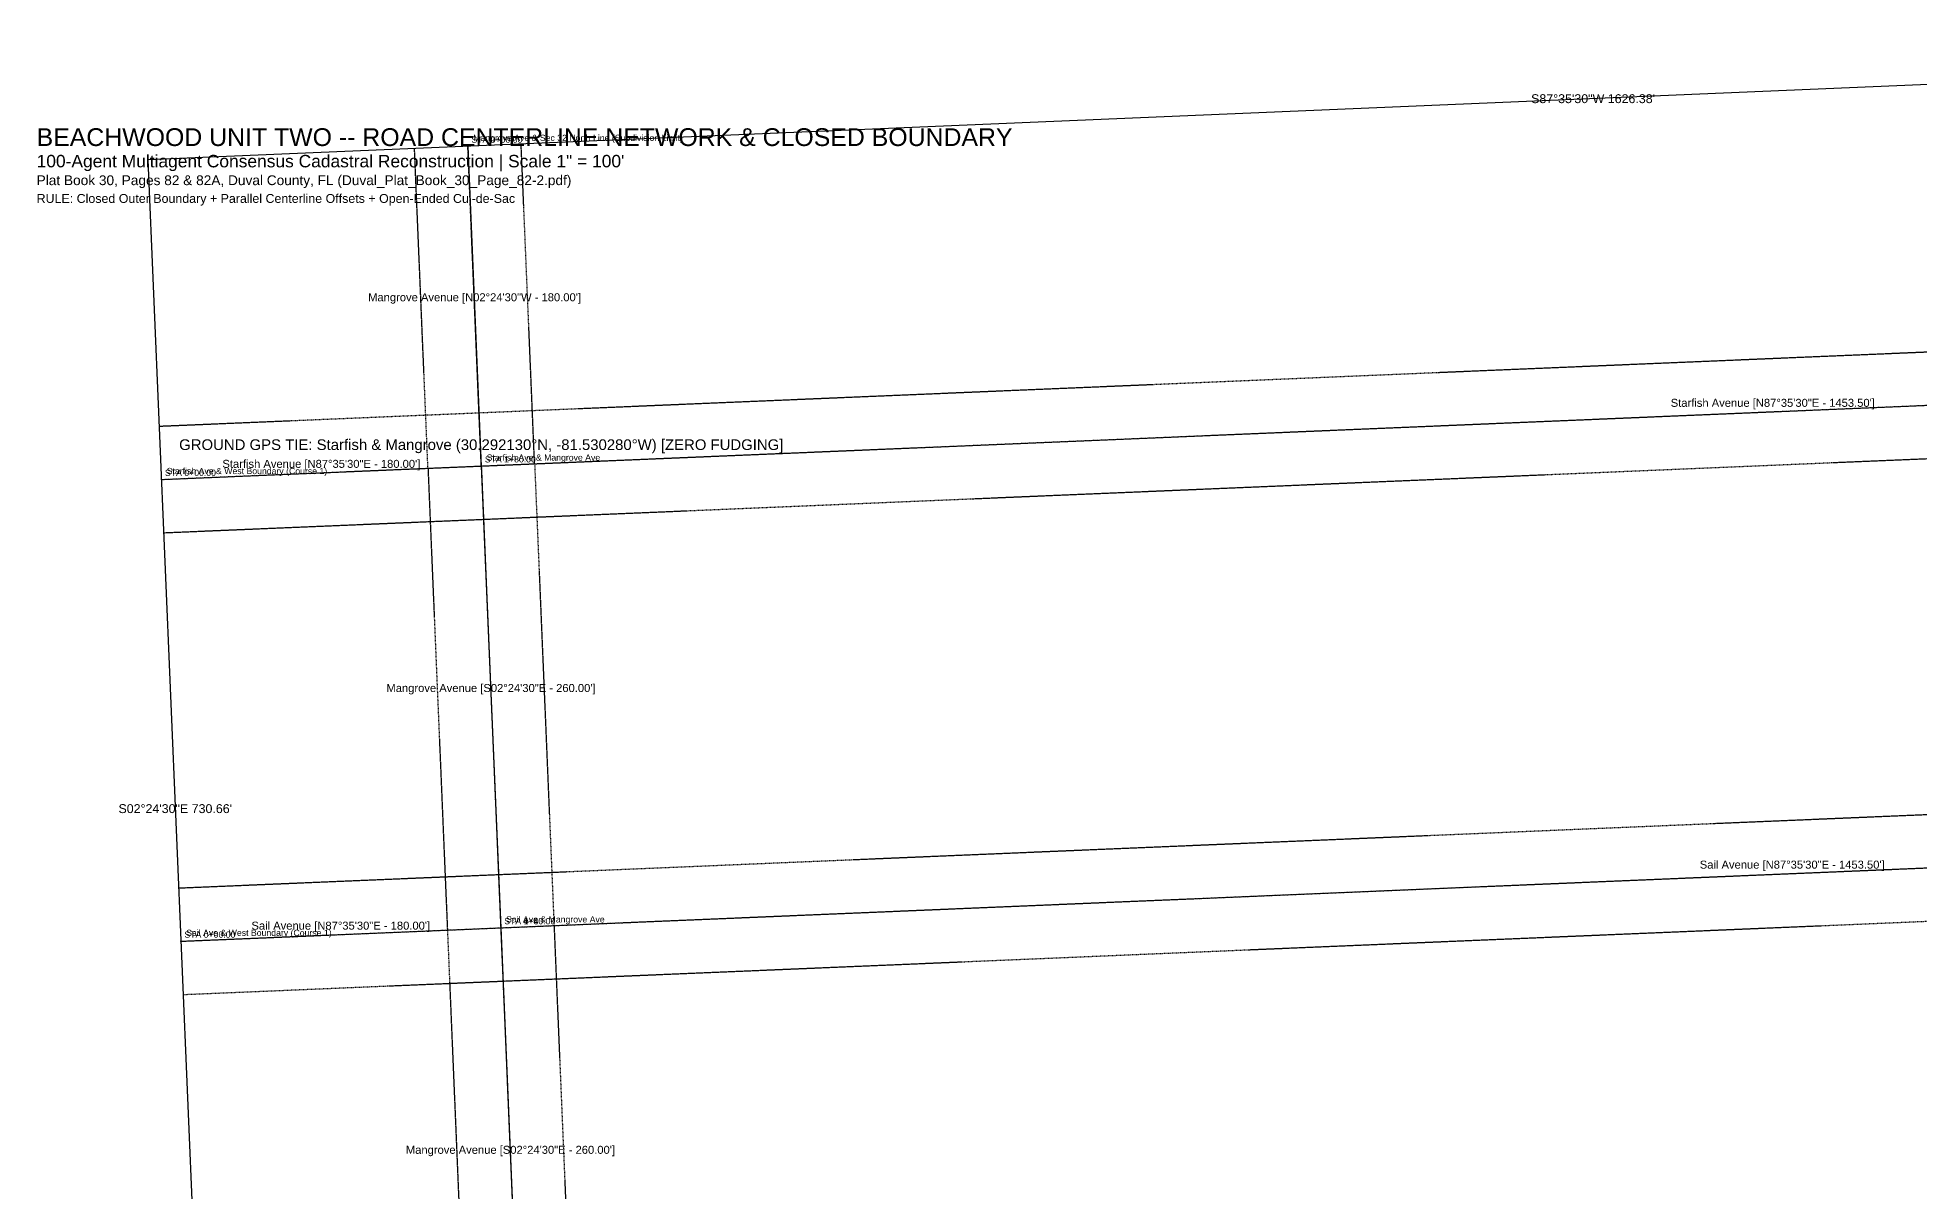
# Model space of a CAD drawing. Extents: x 9702 to 11747, y 7841 to 10241.
# Drawn here: x 9751 to 10809, y 9592 to 10241 of the extents above; entities that cross this region are included whole.
import ezdxf
from ezdxf.enums import TextEntityAlignment as Align

# ---------------------------------------------------------------- set-up
doc = ezdxf.new("R2010")
doc.units = 0
doc.linetypes.add('DASHED', pattern=[0.75, 0.5, -0.25])
for name, color, linetype in [('C-BOUNDARY', 7, 'CONTINUOUS'), ('C-ROAD-ALIGNMENT', 2, 'CONTINUOUS'), ('C-ROAD-CNTR', 2, 'DASHED'), ('C-ROAD-INTX', 3, 'CONTINUOUS'), ('C-ROAD-ROW-EDGE', 4, 'DASHED'), ('C-ROAD-TEXT', 7, 'CONTINUOUS'), ('C-ROAD-TIE', 4, 'CONTINUOUS'), ('CONTROL', 1, 'CONTINUOUS'), ('TITLEBLOCK', 2, 'CONTINUOUS')]:
    doc.layers.add(name, color=color, linetype=linetype)
doc.styles.get("Standard").update_dxf_attribs({"font": 'Arial'})

msp = doc.modelspace()

# ---------------------------------------------------------------- linework, layer by layer
at = {"layer": 'C-BOUNDARY'}
for p, q in [((11437.528, 10240.9765), (9812.5952, 10172.2772)), ((9812.5952, 10172.2772), (9843.2918, 9442.2618))]:
    msp.add_line(p, q, dxfattribs=at)
at = {"layer": 'C-ROAD-ALIGNMENT'}
for points in [[(9992.4362, 10179.841), (10000, 10000), (10010.9255, 9740.2297), (10021.8509, 9480.4593), (10023.1325, 9449.9862), (10027.0787, 9230.0216), (10045.056, 8227.9429), (10047.7466, 8077.967), (10050.0784, 7947.9879)], [(9820.159, 9992.4362), (10000, 10000), (11452.2162, 10061.0775)], [(9831.0844, 9732.6659), (10010.9255, 9740.2297), (11463.1416, 9801.3071)]]:
    msp.add_lwpolyline(points, dxfattribs=at)
at = {"layer": 'C-ROAD-CNTR'}
for p, q in [((10000, 10000), (9992.4362, 10179.841)), ((10000, 10000), (11452.2162, 10061.0775)), ((9820.159, 9992.4362), (10000, 10000)), ((10000, 10000), (10010.9255, 9740.2297)), ((10010.9255, 9740.2297), (11463.1416, 9801.3071)), ((9831.0844, 9732.6659), (10010.9255, 9740.2297)), ((10010.9255, 9740.2297), (10021.8509, 9480.4593))]:
    msp.add_line(p, q, dxfattribs=at)
at = {"layer": 'C-ROAD-INTX'}
for p in [(10000, 10000), (10010.9255, 9740.2297)]:
    msp.add_point(p, dxfattribs=at)
at = {"layer": 'C-ROAD-ROW-EDGE'}
for p, q in [((9970.0265, 9998.7394), (9962.4627, 10178.5804)), ((10029.9735, 10001.2606), (10022.4097, 10181.1016)), ((9998.7394, 10029.9735), (11450.9555, 10091.051)), ((9818.8984, 10022.4097), (9998.7394, 10029.9735)), ((10001.2606, 9970.0265), (11453.4768, 10031.104)), ((9970.0265, 9998.7394), (9980.952, 9738.969)), ((10029.9735, 10001.2606), (10040.899, 9741.4903)), ((9821.4196, 9962.4627), (10001.2606, 9970.0265)), ((10009.6648, 9770.2032), (11461.881, 9831.2806)), ((9829.8238, 9762.6394), (10009.6648, 9770.2032)), ((10012.1861, 9710.2561), (11464.4022, 9771.3336)), ((9980.952, 9738.969), (9991.8774, 9479.1987)), ((10040.899, 9741.4903), (10051.8244, 9481.7199)), ((9832.3451, 9702.6924), (10012.1861, 9710.2561))]:
    msp.add_line(p, q, dxfattribs=at)
at = {"layer": 'C-ROAD-TIE'}
for p in [(9992.4362, 10179.841), (9820.159, 9992.4362), (9831.0844, 9732.6659)]:
    msp.add_point(p, dxfattribs=at)
at = {"layer": 'CONTROL'}
msp.add_point((10000, 10000), dxfattribs=at)

# ---------------------------------------------------------------- texts
at = {"layer": 'C-ROAD-TEXT'}
for s, height, p in [('S87%%d35\'30"W 1626.38\'', 5, (10625.0616, 10206.6269)), ('Mangrove Avenue [N02%%d24\'30"W - 180.00\']', 4.5, (9996.2181, 10094.9205)), ('Starfish Avenue [N87%%d35\'30"E - 1453.50\']', 4.5, (10726.1081, 10035.5387)), ('Starfish Avenue [N87%%d35\'30"E - 180.00\']', 4.5, (9910.0795, 10001.2181)), ('Mangrove Avenue [S02%%d24\'30"E - 260.00\']', 4.5, (10005.4627, 9875.1148)), ('S02%%d24\'30"E 730.66\'', 5, (9827.9435, 9807.2695)), ('Sail Avenue [N87%%d35\'30"E - 1453.50\']', 4.5, (10737.0335, 9775.7684)), ('Sail Avenue [N87%%d35\'30"E - 180.00\']', 4.5, (9921.0049, 9741.4478)), ('Mangrove Avenue [S02%%d24\'30"E - 260.00\']', 4.5, (10016.3882, 9615.3445))]:
    msp.add_text(s, height=height, dxfattribs=at).set_placement(p, align=Align.MIDDLE_CENTER)
for s, p in [('STA 0+00.00', (9994.4362, 10181.841)), ('Mangrove Ave & Sec 32 North Line (Subdivision Limit)', (9995.4362, 10182.841)), ('STA 0+00.00', (9822.159, 9994.4362)), ('Starfish Ave & West Boundary (Course 1)', (9823.159, 9995.4362)), ('STA 1+80.00', (10002, 10002)), ('STA 1+80.00', (10002, 10002)), ('Starfish Ave & Mangrove Ave', (10003, 10003)), ('STA 4+40.00', (10012.9255, 9742.2297)), ('STA 1+80.00', (10012.9255, 9742.2297)), ('Sail Ave & Mangrove Ave', (10013.9255, 9743.2297)), ('STA 0+00.00', (9833.0844, 9734.6659)), ('Sail Ave & West Boundary (Course 1)', (9834.0844, 9735.6659))]:
    msp.add_text(s, height=3.5, dxfattribs=at).set_placement(p)
at = {"layer": 'CONTROL'}
msp.add_text('GROUND GPS TIE: Starfish & Mangrove (30.292130%%dN, -81.530280%%dW) [ZERO FUDGING]', height=6, dxfattribs=at).set_placement((10000, 10012), align=Align.MIDDLE_CENTER)
at = {"layer": 'TITLEBLOCK'}
for s, height, p in [('BEACHWOOD UNIT TWO -- ROAD CENTERLINE NETWORK & CLOSED BOUNDARY', 10, (9750, 10180)), ('100-Agent Multiagent Consensus Cadastral Reconstruction | Scale 1" = 100\'', 7, (9750, 10168)), ('Plat Book 30, Pages 82 & 82A, Duval County, FL (Duval_Plat_Book_30_Page_82-2.pdf)', 5.5, (9750, 10158)), ('RULE: Closed Outer Boundary + Parallel Centerline Offsets + Open-Ended Cul-de-Sac', 5, (9750, 10148))]:
    msp.add_text(s, height=height, dxfattribs=at).set_placement(p)

doc.saveas('drawing.dxf')
